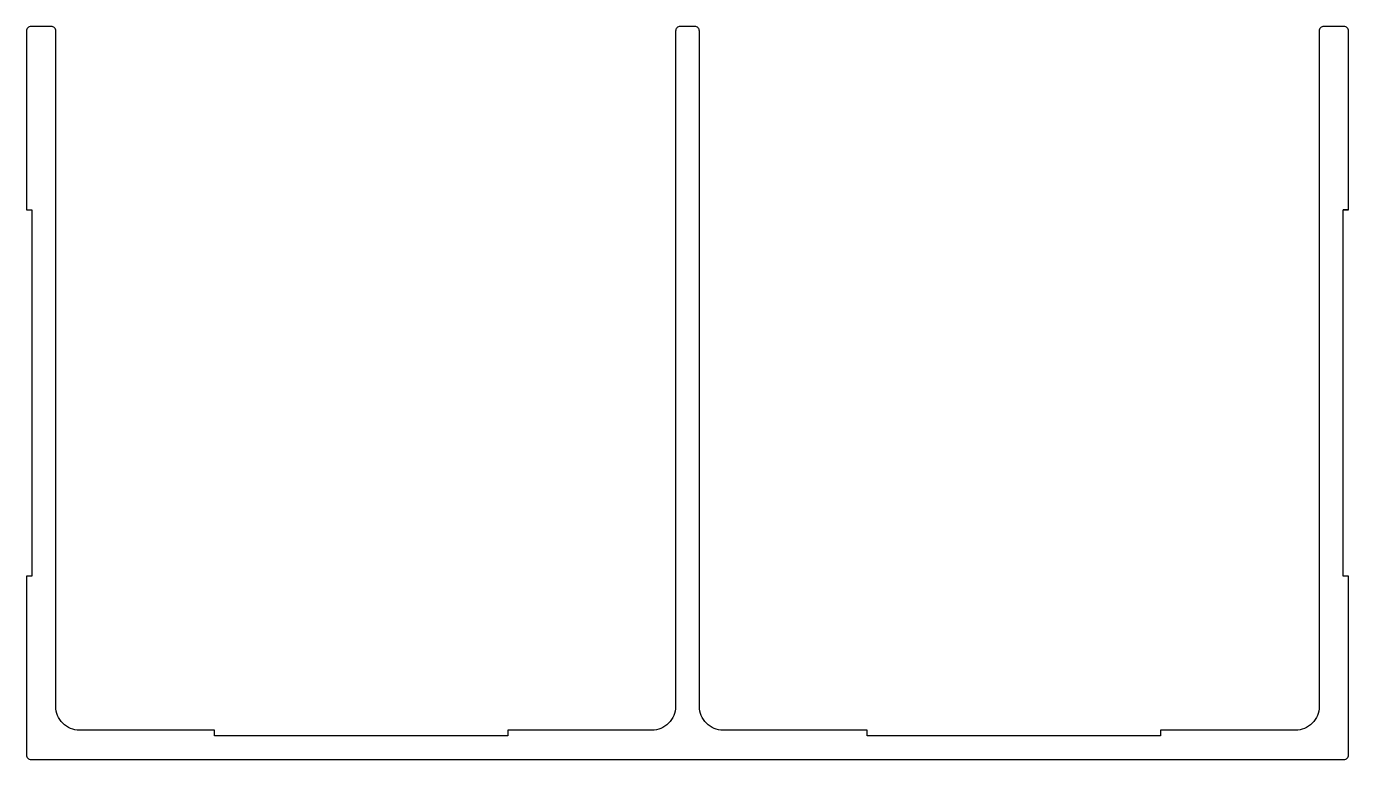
# Model space of a CAD drawing. Extents: x 696.4 to 768.5, y 681.6 to 721.6.
import ezdxf

# ---------------------------------------------------------------- set-up
doc = ezdxf.new("R2010")
doc.units = 0
doc.layers.get('0').update_dxf_attribs({"linetype": 'CONTINUOUS'})

msp = doc.modelspace()

# ---------------------------------------------------------------- linework, layer by layer
msp.add_lwpolyline([(768.504, 711.554), (768.504, 721.304, 0.414214), (768.254, 721.554), (767.154, 721.554, 0.414214), (766.904, 721.304), (766.904, 684.454, -0.414214), (765.604, 683.154), (758.254, 683.154), (758.254, 682.854), (742.254, 682.854), (742.254, 683.154), (734.404, 683.154, -0.414214), (733.104, 684.454), (733.104, 721.304, 0.414214), (732.854, 721.554), (732.054, 721.554, 0.414214), (731.804, 721.304), (731.804, 684.454, -0.414214), (730.504, 683.154), (722.654, 683.154), (722.654, 682.854), (706.654, 682.854), (706.654, 683.154), (699.304, 683.154, -0.414214), (698.004, 684.454), (698.004, 721.304, 0.414214), (697.754, 721.554), (696.654, 721.554, 0.414214), (696.404, 721.304), (696.404, 711.554), (696.704, 711.554), (696.704, 691.554), (696.404, 691.554), (696.404, 681.804, 0.414214), (696.654, 681.554), (768.254, 681.554, 0.414214), (768.504, 681.804), (768.504, 691.554), (768.204, 691.554), (768.204, 711.554), (768.504, 711.554), (768.204, 711.554)], format="xyb")

doc.saveas('drawing.dxf')
